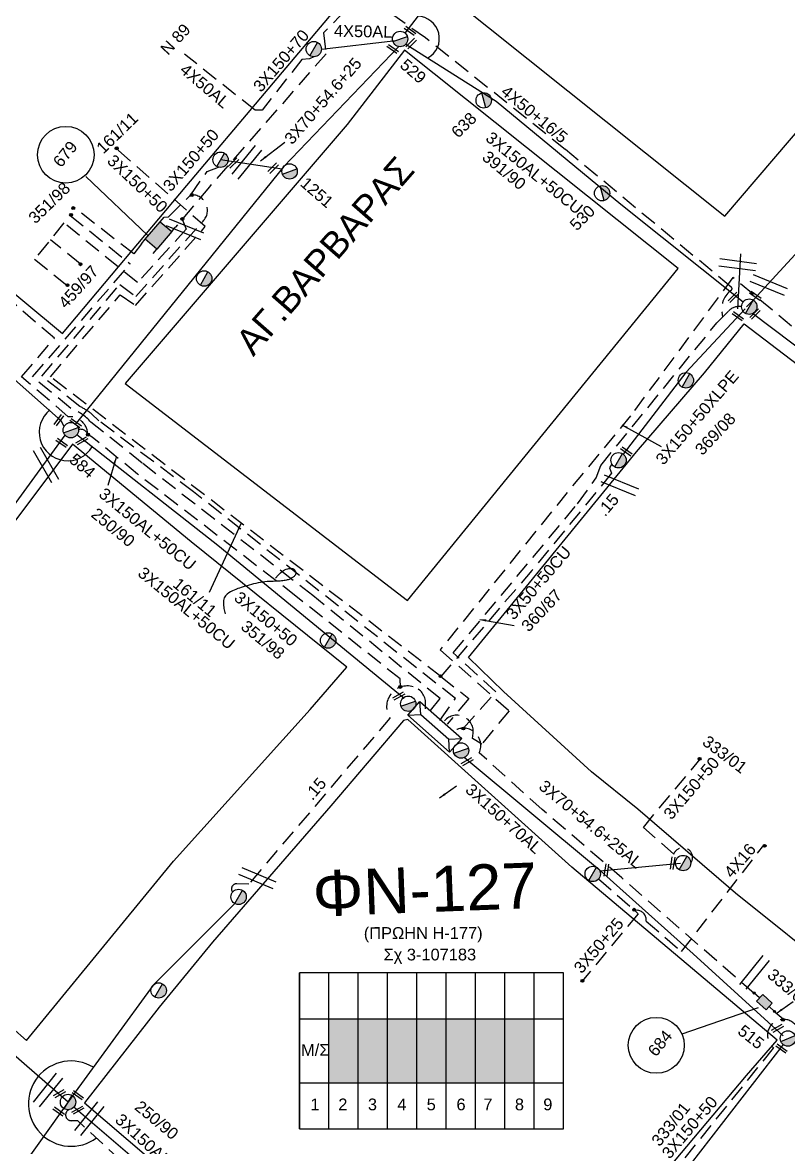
# Model space of a CAD drawing. Header units: millimetres. Extents: x 898 to 5598, y 789 to 3443.
# Drawn here: x 1576.3 to 1693.8, y 1430.2 to 1602.7 of the extents above; entities that cross this region are included whole.
import ezdxf
from ezdxf.enums import TextEntityAlignment as Align

# ---------------------------------------------------------------- set-up
doc = ezdxf.new("R2010")
doc.units = ezdxf.units.MM
doc.linetypes.add('DASHED', pattern=[19.05, 12.7, -6.35])
for name, color, linetype in [('Link Box 2 Διευθύνσεων', 7, 'Continuous'), ('Link Box 4 Διευθύνσεων', 7, 'Continuous'), ('Άγνωστα', 7, 'Continuous'), ('Ασφαλειοκιβώτια Χ.Τ 9 αναχωρήσεων', 7, 'Continuous'), ('Εναέρια παροχή ΧΤ 4x16', 7, 'SYN_LINE'), ('Επιγραφές - Σχήματα', 7, 'Continuous'), ('Καλώδια ΧΤ   3x150+50AL', 7, 'DASHED'), ('Καλώδια ΧΤ   3x150+50AL XLPE', 7, 'DASHED'), ('Καλώδια ΧΤ   3x150+70AL', 7, 'DASHED'), ('Καλώδια ΧΤ   3x150AL+50CU', 7, 'DASHED'), ('Μηχανική τομή', 7, 'Continuous'), ('Στύλος ΦΜ', 7, 'Continuous'), ('Στύλος ΦΜ @ 1', 7, 'Continuous'), ('Συνδέσεις', 7, 'Continuous'), ('Συνεστραμμένα ΧΤ   3x70+54.6+25 AL', 7, 'SYN_LINE'), ('Τομή', 7, 'Continuous'), ('Υποσταθμός εναέριος 2 στύλων', 7, 'Continuous'), ('Υποσταθμός πόλεως', 7, 'Continuous'), ('Υπόβαθρο ΔΕΗ', 7, 'Continuous'), ('Υπόγεια Καλώδια Δικτύου ΧΤ   .15', 7, 'DASHED'), ('Υπόγεια καλώδια Παροχών ΧΤ   4x50AL', 7, 'DASHED')]:
    doc.layers.add(name, color=color, linetype=linetype)
doc.styles.add('arial', font='arial.ttf')
doc.styles.get("Standard").update_dxf_attribs({"font": 'arial.ttf'})
doc.linetypes.add('SYN_LINE', pattern='A,0.5,-0.0001,["/\\/\\/\\/",Standard,S=0.1,R=0,X=0,Y=-0.05],-0.25', length=0.7501)
doc.dimstyles.new('ISO-25', dxfattribs={"dimtxt": 2.5, "dimasz": 2.5, "dimexe": 1.25, "dimexo": 0.625, "dimtad": 1, "dimtxsty": 'Standard', "dimcen": 2.5, "dimadec": 0, "dimazin": 0, "dimtfac": 1, "dimtmove": 0, "dimatfit": 3, "dimfxl": 1, "dimarcsym": 0})

# ---------------------------------------------------------------- blocks, each defined once
blk = doc.blocks.new('ΥΠΑΡΧΩΝ ΤΣΙΜΕΝΤΕΝΙΟΣ ΣΤΥΛΟΣ')
at = {"layer": 'Στύλος ΦΜ'}
blk.add_hatch(color=7, dxfattribs=at).paths.add_polyline_path([(-1.29, -2.28, 0.574793), (2.62, 0, 0.268822), (1.3, 2.27)])
at = {"layer": 'Στύλος ΦΜ', "color": 7}
blk.add_line((-1.29, -2.28), (1.3, 2.27), dxfattribs=at)
blk.add_circle((0, 0), 2.62, dxfattribs=at)
at = {"layer": 'Στύλος ΦΜ', "flags": 4}
for tag, p in [('ΑΡΙΘΜΟΣ', (-4.68, 8.05)), ('ΤΥΠΟΣ', (-4.91, 3.03))]:
    blk.add_attdef(tag, p, '', height=4, dxfattribs=at)
blk = doc.blocks.new('ΑΣΦΑΛΕΙΟΚΙΒΩΤΙΟ ΥΠΟΣΤΑΘΜΟΥ 9 ΑΝΑΧΩΡΗΣΕΩΝ')
at = {"layer": 'Ασφαλειοκιβώτια Χ.Τ 9 αναχωρήσεων', "ltscale": 40}
for p, q in [((-23.8, 40.36), (24.02, 40.36)), ((-9.72, 40.36), (-9.72, -40.64)), ((9.94, 40.36), (9.94, -40.64)), ((-23.8, 31.36), (24.02, 31.36)), ((-23.8, 22.36), (24.02, 22.36)), ((-23.8, 13.36), (24.02, 13.36)), ((-23.8, 4.36), (24.02, 4.36)), ((-23.8, -4.64), (24.02, -4.64)), ((-23.8, -13.64), (24.02, -13.64)), ((-23.8, -22.64), (24.02, -22.64)), ((-23.8, -31.64), (24.02, -31.64))]:
    blk.add_line(p, q, dxfattribs=at)
at = {"layer": 'Ασφαλειοκιβώτια Χ.Τ 9 αναχωρήσεων'}
blk.add_lwpolyline([(-23.8, -40.64), (24.02, -40.64), (24.02, 40.36), (-23.8, 40.36)], close=True, dxfattribs=at)
for s, p in [('1', (-18.13, 36.98)), ('2', (-18.13, 28.42)), ('3', (-18.13, 19.34)), ('4', (-18.13, 10.32)), ('5', (-18.13, 1.31)), ('6', (-18.13, -7.83)), ('7', (-18.13, -16.07)), ('8', (-18.13, -25.75)), ('9', (-18.13, -34.45))]:
    blk.add_text(s, height=3.6, rotation=270, dxfattribs=at).set_placement(p)
at = {"layer": 'Ασφαλειοκιβώτια Χ.Τ 9 αναχωρήσεων', "ltscale": 40}
for tag, height, p in [('ΟΝΟΜΑ', 5, (-0.16, 44.31)), ('ΚΕΙΜΕΝΟ 1', 2, (17.06, 35.59)), ('ΚΕΙΜΕΝΟ 2', 2, (17.06, 26.88)), ('ΚΕΙΜΕΝΟ 3', 2, (17.06, 17.69)), ('ΚΕΙΜΕΝΟ 4', 2, (17.06, 8.71)), ('ΚΕΙΜΕΝΟ 5', 2, (17.06, -0.13)), ('ΚΕΙΜΕΝΟ 6', 2, (17.06, -9.05)), ('ΚΕΙΜΕΝΟ 7', 2, (17.06, -18.13)), ('ΚΕΙΜΕΝΟ 8', 2, (17.06, -26.85)), ('ΚΕΙΜΕΝΟ 9', 2, (17.06, -35.99)), ('ΣΧ', 2, (-0.1, -42.64))]:
    blk.add_attdef(tag, text='', height=height, dxfattribs=at).set_placement(p, align=Align.MIDDLE_CENTER)
blk = doc.blocks.new('ΥΠΟΣΤΑΘΜΟΣ ΕΝΑΕΡΙΟΣ ΕΠΙ 2 ΣΤΥΛΩΝ')
at = {"layer": 'Υποσταθμός εναέριος 2 στύλων', "linetype": 'Continuous'}
for points in [[(-11.97, -2.11, 0.574793), (-8.45, -0.07, 0.268822), (-9.64, 1.98)], [(9.68, -2.15, 0.574793), (13.19, -0.1, 0.268822), (12.01, 1.95)]]:
    blk.add_hatch(color=256, dxfattribs=at).paths.add_polyline_path(points)
for p, q in [((-11.97, -2.11), (-9.64, 1.98)), ((9.68, -2.15), (12.01, 1.95))]:
    blk.add_line(p, q, dxfattribs=at)
for centre in [(-10.81, -0.07), (10.84, -0.1)]:
    blk.add_circle(centre, 2.36, dxfattribs=at)
at = {"layer": 'Υποσταθμός πόλεως', "linetype": 'Continuous', "ltscale": 40}
blk.add_lwpolyline([(-8.57, 2.82), (8.57, 2.82), (8.57, -2.82), (-8.57, -2.82)], close=True, dxfattribs=at)
for points in [[(-5.75, 0), (-8.57, 2.82)], [(-8.57, -2.82), (-5.75, 0)], [(-5.75, 0), (5.75, 0)], [(5.75, 0), (8.57, 2.82)], [(8.57, -2.82), (5.75, 0)]]:
    blk.add_lwpolyline(points, dxfattribs=at)
at = {"layer": 'Υποσταθμός εναέριος 2 στύλων', "ltscale": 40, "flags": 1}
for tag, p in [('ΜΕΤΑΣΧΗΜΑΤΙΣΜΟΣ', (14.09, 2.51)), ('ΙΣΧΥΣ', (14.07, -0.28)), ('ΑΡΙΘΜΟΣ', (14.19, -3))]:
    blk.add_attdef(tag, p, '', height=1.8, dxfattribs=at)
blk = doc.blocks.new('LINK BOX 4 ΑΝΑΧΩΡΗΣΕΩΝ')
at = {"layer": 'Link Box 4 Διευθύνσεων', "ltscale": 40}
blk.add_hatch(color=256, dxfattribs=at).paths.add_polyline_path([(-3.54, 0), (-3.54, -4.67), (3.54, -4.67), (3.54, 0)])
for p, q in [((-3.54, 0), (-5.33, 0)), ((5.33, 0), (3.54, 0)), ((-3.54, -4.67), (-5.33, -4.67)), ((5.33, -4.67), (3.54, -4.67))]:
    blk.add_line(p, q, dxfattribs=at)
blk.add_lwpolyline([(-3.54, -4.67), (-3.54, 0), (3.54, 0), (3.54, -4.67)], close=True, dxfattribs=at)
blk = doc.blocks.new('ΜΗΧΑΝΙΚΗ ΤΟΜΗ')
at = {"layer": 'Μηχανική τομή', "ltscale": 40}
for p, q in [((-1.89, 0.78), (1.89, 0.78)), ((1.89, 0), (-1.89, 0))]:
    blk.add_line(p, q, dxfattribs=at)
blk = doc.blocks.new('ΤΟΜΗ')
at = {"layer": 'Τομή', "ltscale": 40}
for p, q in [((-5.68, 0), (5.68, 0)), ((5.68, -2.33), (-5.68, -2.33))]:
    blk.add_line(p, q, dxfattribs=at)
blk = doc.blocks.new('_ΣΥΝΔΕΣΗ')
at = {"layer": 'Συνδέσεις', "linetype": 'SYN_LINE', "ltscale": 40}
blk.add_hatch(color=256, dxfattribs=at).paths.add_polyline_path([(0.5, -0.01, 1), (-0.5, -0.01, 1)])
at = {"layer": 'Συνδέσεις'}
blk.add_circle((0, -0.01), 0.5, dxfattribs=at)
blk = doc.blocks.new('LINK BOX 2 ΑΝΑΧΩΡΗΣΕΩΝ_')
at = {"layer": 'Link Box 2 Διευθύνσεων', "ltscale": 40}
for points in [[(-4.32, -0.31, 1), (-4.32, 0.32, 1)], [(-2.08, 1.38), (-2.08, -1.36), (1.83, -1.36), (1.83, 1.38)], [(4.06, -0.31, 1), (4.06, 0.32, 1)]]:
    blk.add_hatch(color=256, dxfattribs=at).paths.add_polyline_path(points)
for p, q in [((-2.08, 0.01), (-4.32, 0.01)), ((4.06, 0.01), (1.83, 0.01))]:
    blk.add_line(p, q, dxfattribs=at)
blk.add_lwpolyline([(-2.08, -1.36), (-2.08, 1.38), (1.83, 1.38), (1.83, -1.36)], close=True, dxfattribs=at)
for centre in [(-4.32, 0.01), (4.06, 0.01)]:
    blk.add_circle(centre, 0.315, dxfattribs=at)

msp = doc.modelspace()

# ---------------------------------------------------------------- hatches: boundary and pattern name
at = {"layer": 'Ασφαλειοκιβώτια Χ.Τ 9 αναχωρήσεων', "ltscale": 40}
for color, points in [(85, [(1623.31, 1440.15), (1627.81, 1440.15), (1627.81, 1449.97), (1623.31, 1449.97)]), (2, [(1627.81, 1440.15), (1632.31, 1440.15), (1632.31, 1449.97), (1627.81, 1449.97)]), (27, [(1636.81, 1449.97), (1632.31, 1449.97), (1632.31, 1440.15), (1636.81, 1440.15)]), (151, [(1636.81, 1440.15), (1641.31, 1440.15), (1641.31, 1449.97), (1636.81, 1449.97)]), (173, [(1641.31, 1440.15), (1645.81, 1440.15), (1645.81, 1449.97), (1641.31, 1449.97)]), (133, [(1645.81, 1440.15), (1650.31, 1440.15), (1650.31, 1449.97), (1645.81, 1449.97)]), (6, [(1650.31, 1440.15), (1654.81, 1440.15), (1654.81, 1449.97), (1650.31, 1449.97)])]:
    msp.add_hatch(color=color, dxfattribs=at).paths.add_polyline_path(points)

# ---------------------------------------------------------------- linework, layer by layer
at = {"layer": 'Άγνωστα', "color": 30}
for points in [[(1635.03, 1601.04), (1655.12, 1627.18), (1666.53, 1641.51), (1679.95, 1658)], [(1582.74, 1540.77), (1582.27, 1541.61), (1546.29, 1573.47), (1522.55, 1591.74)], [(1693.01, 1446.03), (1672.39, 1419.45), (1643.86, 1388.82)]]:
    msp.add_lwpolyline(points, dxfattribs=at)
at = {"layer": 'Άγνωστα', "color": 1, "linetype": 'SYN_LINE', "ltscale": 20}
msp.add_lwpolyline([(1742.13, 1619.54), (1723.28, 1597.66), (1708.29, 1581.71), (1688.4, 1560.14), (1687.41, 1559.07)], dxfattribs=at)
at = {"layer": 'Άγνωστα', "color": 27}
msp.add_lwpolyline([(1634.05, 1598.99), (1616.42, 1580.62), (1584.38, 1541.02)], dxfattribs=at)
at = {"layer": 'Άγνωστα', "color": 6, "linetype": 'DASHED', "ltscale": 0.2}
msp.add_lwpolyline([(1621.02, 1597.42), (1620.38, 1597.09), (1619.21, 1597.02), (1613.08, 1589.23)], dxfattribs=at)
at = {"layer": 'Άγνωστα', "color": 2, "linetype": 'DASHED', "ltscale": 0.2}
for points in [[(1598.05, 1572.82), (1598.74, 1572.88), (1602.16, 1576.25), (1604.68, 1579.86), (1606.43, 1580.49)], [(1594.59, 1568.76), (1593.42, 1567.2), (1584.2, 1574.36)]]:
    msp.add_lwpolyline(points, dxfattribs=at)
msp.add_lwpolyline([(1640.34, 1495.71), (1642.74, 1499.05), (1602.58, 1530.75), (1588.04, 1541.64), (1586.93, 1542.71, 0.031413), (1585.15, 1543.84), (1579.29, 1548.46), (1591.25, 1562.51), (1593.73, 1560.69), (1603.89, 1572.09, 0.726765), (1602.16, 1576.25, -52.709876)], format="xyb", dxfattribs=at)
at = {"layer": 'Άγνωστα', "color": 133, "linetype": 'DASHED', "ltscale": 0.2}
msp.add_lwpolyline([(1583.67, 1573.12), (1592.87, 1565.67)], dxfattribs=at)
at = {"layer": 'Άγνωστα', "color": 85, "linetype": 'DASHED', "ltscale": 0.2}
for points in [[(1600.83, 1572.51), (1601.47, 1570.99), (1593.98, 1562.83), (1582.71, 1571.95), (1578.21, 1566.4), (1583.25, 1562.32)], [(1585.2, 1565.68), (1580.63, 1569.38)]]:
    msp.add_lwpolyline(points, dxfattribs=at)
at = {"layer": 'Άγνωστα', "color": 133, "linetype": 'DASHED', "ltscale": 0.2}
msp.add_lwpolyline([(1638.92, 1497.2), (1640.41, 1499.05), (1620.87, 1514.83), (1594.72, 1535.13), (1586.85, 1541.42, 0.128448), (1583.75, 1543.51), (1577.89, 1548.37), (1592.87, 1565.67), (1592.87, 1565.67)], format="xyb", dxfattribs=at)
at = {"layer": 'Άγνωστα', "color": 173, "linetype": 'DASHED', "ltscale": 0.2}
msp.add_lwpolyline([(1705.68, 1545.71), (1706.04, 1546.42), (1685.3, 1563.6), (1669.61, 1542.4), (1659.88, 1530.63), (1640.4, 1506.53), (1650.96, 1497.18), (1646.79, 1492.06), (1645.38, 1492.95), (1645.46, 1493.75, 0.795954), (1640.83, 1495.31, 1.789885)], format="xyb", dxfattribs=at)
at = {"layer": 'Άγνωστα', "color": 85, "linetype": 'DASHED', "ltscale": 0.2}
msp.add_lwpolyline([(1643.99, 1494.51), (1648.94, 1500.09), (1642.42, 1506.06), (1661.49, 1528.92), (1664.35, 1532.86), (1665.02, 1534.78), (1682.84, 1556.63), (1684.66, 1558.48, -0.247425), (1686.64, 1559.12, 0.087438)], format="xyb", dxfattribs=at)
at = {"layer": 'Άγνωστα', "color": 2}
msp.add_lwpolyline([(1582.86, 1539.44), (1571.02, 1523.29), (1571.02, 1523.29), (1566.02, 1516.46), (1549.71, 1495.48), (1538.38, 1479.12), (1526.24, 1463.8), (1514.72, 1448.49), (1507.72, 1439.2)], dxfattribs=at)
at = {"layer": 'Άγνωστα'}
msp.add_lwpolyline([(1615.14, 1517.52), (1615.55, 1517.98), (1615.91, 1518.33), (1616.24, 1518.59), (1616.53, 1518.77), (1616.79, 1518.89), (1617.02, 1518.95), (1617.21, 1518.98), (1617.38, 1518.99), (1617.52, 1518.99), (1617.64, 1518.98), (1617.74, 1518.97), (1617.82, 1518.95), (1617.89, 1518.92), (1617.94, 1518.88), (1617.99, 1518.84), (1618.04, 1518.79), (1618.09, 1518.74), (1618.13, 1518.68), (1618.17, 1518.61), (1618.2, 1518.54), (1618.23, 1518.47), (1618.25, 1518.4), (1618.27, 1518.32), (1618.27, 1518.25), (1618.26, 1518.18), (1618.24, 1518.11), (1618.21, 1518.04), (1618.17, 1517.98), (1618.12, 1517.91), (1618.06, 1517.85), (1618, 1517.78), (1617.93, 1517.72), (1617.85, 1517.66), (1617.76, 1517.6), (1617.67, 1517.54), (1617.57, 1517.48), (1617.47, 1517.42), (1617.35, 1517.37), (1617.23, 1517.32), (1617.1, 1517.27), (1616.96, 1517.23), (1616.81, 1517.2), (1616.64, 1517.16), (1616.47, 1517.13), (1616.28, 1517.11), (1616.08, 1517.09), (1615.86, 1517.07), (1615.62, 1517.05), (1615.36, 1517.04), (1615.09, 1517.03), (1614.8, 1517.02), (1614.5, 1517.01), (1614.19, 1516.99), (1613.86, 1516.97), (1613.53, 1516.93), (1613.19, 1516.89), (1612.84, 1516.84), (1612.49, 1516.77), (1612.14, 1516.7), (1611.79, 1516.62), (1611.45, 1516.53), (1611.12, 1516.44), (1610.79, 1516.35), (1610.48, 1516.26), (1610.18, 1516.17), (1609.9, 1516.09), (1609.62, 1515.99), (1609.35, 1515.9), (1609.08, 1515.79), (1608.82, 1515.68), (1608.55, 1515.56), (1608.27, 1515.42), (1607.99, 1515.26), (1607.72, 1515.07), (1607.48, 1514.82), (1607.29, 1514.5), (1607.17, 1514.08), (1607.15, 1513.54), (1607.23, 1512.87), (1607.45, 1512.05)], dxfattribs=at)
at = {"layer": 'Άγνωστα', "color": 151, "linetype": 'DASHED', "ltscale": 0.2}
msp.add_lwpolyline([(1664.71, 1471.43), (1670.08, 1466.7), (1670.75, 1466.06), (1662.12, 1455.67)], dxfattribs=at)
at = {"layer": 'Άγνωστα', "color": 151}
msp.add_lwpolyline([(1608.91, 1467.62), (1596.4, 1455.14), (1584.03, 1438.16), (1574.82, 1425.22), (1574.82, 1425.22), (1565.79, 1414.16), (1533.64, 1376.72), (1513.2, 1353.44), (1499.64, 1336.61), (1491.53, 1326.14)], dxfattribs=at)
at = {"layer": 'Εναέρια παροχή ΧΤ 4x16', "color": 151, "linetype": 'DASHED', "ltscale": 0.2}
msp.add_lwpolyline([(1670.08, 1466.7), (1670.72, 1466.61, -0.41167), (1671.99, 1464.94), (1677.43, 1460.26), (1690.05, 1476.59)], format="xyb", dxfattribs=at)
at = {"layer": 'Επιγραφές - Σχήματα', "linetype": 'Continuous', "ltscale": 20}
for points in [[(1586.04, 1579.06), (1595.53, 1570.07)], [(1677.53, 1447.66), (1689.2, 1451.7)]]:
    msp.add_lwpolyline(points, dxfattribs=at)
for centre, radius in [((1582.98, 1582.41), 4.34), ((1673.55, 1445.9), 4.29)]:
    msp.add_circle(centre, radius, dxfattribs=at)
msp.add_arc((1583.8, 1436.96), 6.54, 58.4671, 306.7797, dxfattribs=at)
at = {"layer": 'Καλώδια ΧΤ   3x150+50AL', "color": 85, "linetype": 'DASHED', "ltscale": 0.2}
msp.add_lwpolyline([(1683.75, 1557.56), (1683.64, 1558.26, -0.285582), (1685.06, 1561.66, 0.544173), (1685.04, 1562.12), (1659.59, 1583.23), (1638.14, 1600.31), (1628.44, 1607.2), (1622.52, 1601.07), (1622.9, 1597.87), (1605.02, 1577.5), (1599.82, 1571.31)], format="xyb", dxfattribs=at)
at = {"layer": 'Καλώδια ΧΤ   3x150+50AL', "color": 151, "linetype": 'DASHED', "ltscale": 0.2}
msp.add_lwpolyline([(1676.23, 1475.19), (1676.23, 1475.19), (1671.57, 1479.31), (1680.27, 1489.76)], dxfattribs=at)
msp.add_arc((1677.63, 1474.7), 1.49, 324.4726, 160.7258, dxfattribs=at)
at = {"layer": 'Καλώδια ΧΤ   3x150+50AL XLPE', "color": 27, "linetype": 'DASHED', "ltscale": 0.2}
for centre, radius, start, end in [((1583.58, 1539.48), 2.78, 1.2877, 94.4193), ((1585.26, 1539.15), 1.17, 19.7923, 106.0154)]:
    msp.add_arc(centre, radius, start, end, dxfattribs=at)
at = {"layer": 'Καλώδια ΧΤ   3x150+70AL', "color": 151, "linetype": 'SYN_LINE', "ltscale": 20}
msp.add_lwpolyline([(1644.08, 1490.08), (1664.55, 1473.08), (1679.19, 1459.93), (1693.03, 1447.35)], dxfattribs=at)
at = {"layer": 'Καλώδια ΧΤ   3x150+70AL', "color": 30, "ltscale": 0.2}
msp.add_lwpolyline([(1661.22, 1391.63), (1654.24, 1398.35), (1672.96, 1417.99, 0.374867), (1673.17, 1422.73), (1691.58, 1445.49)], format="xyb", dxfattribs=at)
at = {"layer": 'Καλώδια ΧΤ   3x150AL+50CU', "color": 0, "linetype": 'Continuous', "ltscale": 0.2}
for p, q in [((1686.46, 1567.2), (1686.01, 1558.78)), ((1569.39, 1453.16), (1576.95, 1446.66))]:
    msp.add_line(p, q, dxfattribs=at)
at = {"layer": 'Καλώδια ΧΤ   3x150AL+50CU', "color": 30, "linetype": 'Continuous', "ltscale": 0.2}
for points in [[(1635.15, 1599.38), (1648.99, 1590.64), (1668.09, 1574.85), (1686.89, 1559.85)], [(1634.88, 1499.07), (1606.31, 1522.49), (1584.69, 1539.47)], [(1641.97, 1388.14), (1606.42, 1417.42), (1584.23, 1436.44)]]:
    msp.add_lwpolyline(points, dxfattribs=at)
at = {"layer": 'Καλώδια ΧΤ   3x150AL+50CU', "color": 27, "linetype": 'DASHED', "ltscale": 0.2}
msp.add_lwpolyline([(1583.37, 1542.25), (1576.21, 1548.36), (1581.26, 1554.3), (1554.91, 1576.69), (1555.08, 1576.92), (1564.23, 1588.01)], dxfattribs=at)
at = {"layer": 'Καλώδια ΧΤ   3x150AL+50CU', "color": 6, "linetype": 'DASHED', "ltscale": 0.2}
msp.add_lwpolyline([(1640.53, 1502.44), (1580.63, 1548.38), (1591.32, 1560.93), (1593.66, 1559.32), (1604.38, 1571.39), (1590.97, 1583.16)], dxfattribs=at)
at = {"layer": 'Καλώδια ΧΤ   3x150AL+50CU', "color": 27, "ltscale": 0.2}
msp.add_lwpolyline([(1634.31, 1500.8), (1634.28, 1502.05), (1618.27, 1514.76), (1594, 1533.46), (1587.02, 1539.13), (1586.36, 1539.54)], dxfattribs=at)
at = {"layer": 'Καλώδια ΧΤ   3x150AL+50CU', "color": 30, "linetype": 'DASHED', "ltscale": 0.2}
msp.add_lwpolyline([(1691.79, 1450.99), (1692.99, 1449.94)], dxfattribs=at)
at = {"layer": 'Καλώδια ΧΤ   3x150AL+50CU', "color": 0, "linetype": 'Continuous', "ltscale": 0.2}
for centre, radius, start, end in [((1636.87, 1600.22), 3.41, 298.9895, 89.098), ((1583.28, 1539.88), 4.38, 128.9331, 329.3147)]:
    msp.add_arc(centre, radius, start, end, dxfattribs=at)
at = {"layer": 'Καλώδια ΧΤ   3x150AL+50CU', "color": 30, "linetype": 'DASHED', "ltscale": 0.2}
msp.add_arc((1693.04, 1447.44), 2.44, 42.1723, 233.1612, dxfattribs=at)
at = {"layer": 'Συνεστραμμένα ΧΤ   3x70+54.6+25 AL', "color": 27, "linetype": 'SYN_LINE', "ltscale": 10}
msp.add_lwpolyline([(1616.19, 1580.21), (1606.72, 1581.64)], dxfattribs=at)
at = {"layer": 'Συνεστραμμένα ΧΤ   3x70+54.6+25 AL', "color": 173, "ltscale": 10}
msp.add_lwpolyline([(1687.16, 1558.81), (1678.09, 1549.01), (1668.48, 1536.51)], dxfattribs=at)
at = {"layer": 'Συνεστραμμένα ΧΤ   3x70+54.6+25 AL', "color": 85, "linetype": 'DASHED', "ltscale": 0.2}
msp.add_lwpolyline([(1688.55, 1453.84), (1688.55, 1453.84), (1668.29, 1471.55), (1656.04, 1482.05), (1646.38, 1490.74)], dxfattribs=at)
at = {"layer": 'Συνεστραμμένα ΧΤ   3x70+54.6+25 AL', "color": 151, "ltscale": 15}
msp.add_lwpolyline([(1664.88, 1472.64), (1677.27, 1473.8)], dxfattribs=at)
at = {"layer": 'Συνεστραμμένα ΧΤ   3x70+54.6+25 AL', "color": 85, "linetype": 'DASHED', "ltscale": 0.2}
msp.add_arc((1643.99, 1491.87), 2.64, 334.6603, 126.1831, dxfattribs=at)
at = {"layer": 'Υπόβαθρο ΔΕΗ'}
for points in [[(1626.59, 1732.8), (1589.57, 1685.15), (1565.5, 1649.72), (1529.3, 1600.17), (1558.41, 1574.99), (1582.46, 1554.99), (1601.55, 1577.69), (1625.35, 1605.89), (1633.06, 1615.81), (1633.06, 1615.81), (1654.37, 1641.67), (1673.93, 1668.58), (1655.22, 1699.98), (1641.84, 1715.04), (1626.59, 1732.8)], [(1641.72, 1606.84), (1684.07, 1572.97), (1713.8, 1607.83), (1680.56, 1657.35), (1651.07, 1618.53), (1641.72, 1606.84)], [(1592.11, 1547.35), (1635.41, 1514.06), (1676.89, 1564.98), (1634.95, 1598.44), (1626.13, 1587.02), (1592.11, 1547.35)], [(1687.03, 1556.51), (1709.62, 1539.27), (1743.84, 1512.99), (1748.94, 1509.31), (1732.86, 1491.25), (1708.35, 1463.54), (1701.91, 1456.25), (1685.72, 1469.23), (1670.74, 1482.08), (1663.61, 1487.84), (1650.13, 1500.13), (1644.77, 1505.33), (1670.52, 1536.89), (1680.92, 1548.96), (1687.03, 1556.51)], [(1626.07, 1503.85), (1602.23, 1523.05), (1584.03, 1538.07), (1574.87, 1525.84), (1574.87, 1525.84), (1556.41, 1499.99), (1547.09, 1486.91), (1540.88, 1477.89), (1561.55, 1459.91), (1569.39, 1453.16)], [(1576.95, 1446.66), (1599.49, 1474.15), (1620.47, 1497.4), (1626.07, 1503.85)], [(1585.85, 1437.06), (1615.45, 1411.79), (1642.71, 1389.34), (1664.24, 1413.73), (1687.37, 1441.3), (1692.08, 1446.67), (1660.59, 1473.21), (1635.45, 1495.85), (1634.77, 1495.68), (1623.61, 1482.63), (1605.51, 1461.73), (1597.31, 1451.76), (1585.85, 1437.06)]]:
    msp.add_lwpolyline(points, dxfattribs=at)
at = {"layer": 'Υπόγεια Καλώδια Δικτύου ΧΤ   .15', "color": 6, "ltscale": 0.2}
msp.add_lwpolyline([(1666.71, 1535.04), (1666.37, 1534.44), (1666.69, 1533.59), (1654.48, 1518.67), (1640.53, 1502.44), (1644.8, 1499.07), (1641.48, 1495.13)], dxfattribs=at)
at = {"layer": 'Υπόγεια Καλώδια Δικτύου ΧΤ   .15', "color": 27, "ltscale": 0.2}
msp.add_lwpolyline([(1638.17, 1497.49), (1638.17, 1498.33, 0.333965), (1636.28, 1500.86, 0.693271), (1632.69, 1496.06), (1611.05, 1470.62), (1609.2, 1470.66, 0.638767), (1608.57, 1469.38, -2.101626)], format="xyb", dxfattribs=at)
at = {"layer": 'Υπόγεια καλώδια Παροχών ΧΤ   4x50AL', "color": 6, "linetype": 'Continuous', "ltscale": 0.2}
msp.add_lwpolyline([(1622.2, 1598.6), (1633.62, 1599.92)], dxfattribs=at)
at = {"layer": 'Υπόγεια καλώδια Παροχών ΧΤ   4x50AL', "color": 6, "ltscale": 0.2}
msp.add_lwpolyline([(1613.08, 1589.23), (1612.02, 1589.22), (1601.21, 1597.82)], dxfattribs=at)
at = {"layer": 'Υπόγεια καλώδια Παροχών ΧΤ   4x50AL', "color": 173, "linetype": 'Continuous', "ltscale": 0.2}
msp.add_lwpolyline([(1750.05, 1509.76), (1706.4, 1544.45), (1688.31, 1558.05)], dxfattribs=at)
at = {"layer": 'Υπόγεια καλώδια Παροχών ΧΤ   4x50AL', "color": 2, "linetype": 'Continuous', "ltscale": 0.2}
msp.add_lwpolyline([(1583.34, 1437.21), (1555.47, 1461.4), (1540.16, 1477.58)], dxfattribs=at)
at = {"layer": 'Υπόγεια καλώδια Παροχών ΧΤ   4x50AL', "color": 151, "ltscale": 0.2}
msp.add_lwpolyline([(1659.56, 1389.79), (1654.04, 1395.26), (1644.22, 1385.56, -0.761137), (1640.09, 1387.93), (1611.37, 1411.64), (1591.46, 1428.21), (1584.84, 1434.31), (1583.8, 1434.35, -0.814705), (1583.52, 1436.05, 10.798239)], format="xyb", dxfattribs=at)

# ---------------------------------------------------------------- block references
at = {"layer": 'Link Box 2 Διευθύνσεων', "xscale": 0.5, "yscale": 0.5, "zscale": 0.5, "rotation": 317.7334678049295}
msp.add_blockref('LINK BOX 2 ΑΝΑΧΩΡΗΣΕΩΝ_', (1690.17, 1452.46), dxfattribs=at)
at = {"layer": 'Link Box 4 Διευθύνσεων', "xscale": 0.4999999999999998, "yscale": 0.4999999999999998, "zscale": 0.4999999999999998, "rotation": 229.6143905188223}
msp.add_blockref('LINK BOX 4 ΑΝΑΧΩΡΗΣΕΩΝ', (1598.1, 1569.28), dxfattribs=at)
at = {"layer": 'Ασφαλειοκιβώτια Χ.Τ 9 αναχωρήσεων', "xscale": 0.5, "yscale": 0.5, "zscale": 0.5, "rotation": 90}
msp.add_blockref('ΑΣΦΑΛΕΙΟΚΙΒΩΤΙΟ ΥΠΟΣΤΑΘΜΟΥ 9 ΑΝΑΧΩΡΗΣΕΩΝ', (1638.99, 1445.01), dxfattribs=at)
at = {"layer": 'Μηχανική τομή'}
for p, xscale, yscale, zscale, rotation in [((1635.67, 1601.23), 0.4999999999999998, 0.4999999999999998, 0.4999999999999998, 324.6353855541657), ((1636.09, 1599.32), 0.4999999999999997, 0.4999999999999997, 0.4999999999999997, 44.76104640309429), ((1633.01, 1598.46), 0.4999999999999998, 0.4999999999999998, 0.4999999999999998, 324.6353855541657), ((1608.84, 1581.01), 0.4999999999999997, 0.4999999999999997, 0.4999999999999997, 44.76104640309429), ((1614.93, 1580.22), 0.4999999999999997, 0.4999999999999997, 0.4999999999999997, 44.76104640309429), ((1685.5, 1560.4), 0.4999999999999997, 0.4999999999999997, 0.4999999999999997, 44.76104640309429), ((1688.64, 1560.63), 0.4999999999999998, 0.4999999999999998, 0.4999999999999998, 324.6353855541657), ((1685.94, 1557.5), 0.4999999999999998, 0.4999999999999998, 0.4999999999999998, 324.6353855541657), ((1688.82, 1557.85), 0.4999999999999997, 0.4999999999999997, 0.4999999999999997, 44.76104640309429), ((1582.08, 1541.61), 0.4999999999999998, 0.4999999999999998, 0.4999999999999998, 54.4538588933538), ((1584.38, 1541.1), 0.4999999999999998, 0.4999999999999998, 0.4999999999999998, 324.6353855541657), ((1582.25, 1538.08), 0.4999999999999998, 0.4999999999999998, 0.4999999999999998, 324.6353855541657), ((1585.55, 1538.39), 0.4999999999999998, 0.4999999999999998, 0.4999999999999998, 29.16301988990516), ((1668.85, 1536.77), 0.4999999999999998, 0.4999999999999998, 0.4999999999999998, 324.6353855541657), ((1634.14, 1499.27), 0.4999999999999998, 0.4999999999999998, 0.4999999999999998, 29.16301988990516), ((1644.63, 1489.2), 0.4999999999999998, 0.4999999999999998, 0.4999999999999998, 29.16301988990516), ((1676.24, 1473.78), 0.4999999999999996, 0.4999999999999996, 0.4999999999999996, 81.81994017509633), ((1666.1, 1472.72), 0.4999999999999996, 0.4999999999999996, 0.4999999999999996, 81.81994017509633), ((1692.23, 1448.35), 0.4999999999999998, 0.4999999999999998, 0.4999999999999998, 29.16301988990516), ((1692.64, 1445.24), 0.4999999999999998, 0.4999999999999998, 0.4999999999999998, 324.6353855541657), ((1582.12, 1438.33), 0.4999999999999998, 0.4999999999999998, 0.4999999999999998, 29.16301988990516), ((1584.73, 1438.09), 0.4999999999999998, 0.4999999999999998, 0.4999999999999998, 324.6353855541657), ((1581.78, 1435.59), 0.4999999999999998, 0.4999999999999998, 0.4999999999999998, 324.6353855541657), ((1584.95, 1435.79), 0.4999999999999998, 0.4999999999999998, 0.4999999999999998, 29.16301988990516)]:
    msp.add_blockref('ΜΗΧΑΝΙΚΗ ΤΟΜΗ', p, dxfattribs=dict(at, xscale=xscale, yscale=yscale, zscale=zscale, rotation=rotation))
at = {"layer": 'Στύλος ΦΜ @ 1', "ltscale": 40}
ref = msp.add_blockref('ΥΠΑΡΧΩΝ ΤΣΙΜΕΝΤΕΝΙΟΣ ΣΤΥΛΟΣ', (1634.26, 1600.15), dxfattribs=dict(at, xscale=0.4499999999998183, yscale=0.4499999999998183, zscale=0.4499999999998183, rotation=319.1119126048649))
ref.add_attrib('ΤΥΠΟΣ', '529', (1634.09, 1595.92), dxfattribs={"layer": 'Στύλος ΦΜ', "height": 1.8, "rotation": 319.1119, "flags": 4})
at = {"layer": 'Στύλος ΦΜ @ 1', "ltscale": 40, "xscale": 0.4499999999998181, "yscale": 0.4499999999998181, "zscale": 0.4499999999998181}
for p in [(1621.02, 1598.6), (1606.72, 1581.64), (1604.21, 1563.44), (1687.81, 1559.12), (1678.09, 1547.83), (1667.76, 1535.58), (1623.23, 1507.95), (1677.66, 1473.84), (1663.8, 1472.17), (1609.49, 1468.65), (1597.23, 1454.31), (1583.33, 1437.21)]:
    msp.add_blockref('ΥΠΑΡΧΩΝ ΤΣΙΜΕΝΤΕΝΙΟΣ ΣΤΥΛΟΣ', p, dxfattribs=at)
at = {"layer": 'Στύλος ΦΜ @ 1', "ltscale": 40}
ref = msp.add_blockref('ΥΠΑΡΧΩΝ ΤΣΙΜΕΝΤΕΝΙΟΣ ΣΤΥΛΟΣ', (1647.08, 1590.74), dxfattribs=dict(at, xscale=0.449999999999818, yscale=0.449999999999818, zscale=0.449999999999818, rotation=44.84740998828381))
ref.add_attrib('ΤΥΠΟΣ', '638', (1643.18, 1584.85), dxfattribs={"layer": 'Στύλος ΦΜ', "height": 1.8, "rotation": 44.8474, "flags": 4})
ref = msp.add_blockref('ΥΠΑΡΧΩΝ ΤΣΙΜΕΝΤΕΝΙΟΣ ΣΤΥΛΟΣ', (1617.31, 1579.85), dxfattribs=dict(at, xscale=0.4499999999998183, yscale=0.4499999999998183, zscale=0.4499999999998183, rotation=319.1119126048649))
ref.add_attrib('ΤΥΠΟΣ', '1251', (1618.81, 1577.78), dxfattribs={"layer": 'Στύλος ΦΜ', "height": 1.8, "rotation": 319.1119, "flags": 4})
ref = msp.add_blockref('ΥΠΑΡΧΩΝ ΤΣΙΜΕΝΤΕΝΙΟΣ ΣΤΥΛΟΣ', (1665.24, 1576.51), dxfattribs=dict(at, xscale=0.449999999999818, yscale=0.449999999999818, zscale=0.449999999999818, rotation=44.84740998828381))
ref.add_attrib('ΤΥΠΟΣ', '530', (1661.35, 1570.63), dxfattribs={"layer": 'Στύλος ΦΜ', "height": 1.8, "rotation": 44.8474, "flags": 4})
ref = msp.add_blockref('ΥΠΑΡΧΩΝ ΤΣΙΜΕΝΤΕΝΙΟΣ ΣΤΥΛΟΣ', (1583.76, 1540.19), dxfattribs=dict(at, xscale=0.4499999999998183, yscale=0.4499999999998183, zscale=0.4499999999998183, rotation=319.1119126048649))
ref.add_attrib('ΤΥΠΟΣ', '584', (1583.36, 1535.43), dxfattribs={"layer": 'Στύλος ΦΜ', "height": 1.8, "rotation": 319.1119, "flags": 4})
ref = msp.add_blockref('ΥΠΑΡΧΩΝ ΤΣΙΜΕΝΤΕΝΙΟΣ ΣΤΥΛΟΣ', (1693.74, 1446.95), dxfattribs=dict(at, xscale=0.4499999999998181, yscale=0.4499999999998181, zscale=0.4499999999998181, rotation=321.5504731370895))
ref.add_attrib('ΤΥΠΟΣ', '515', (1685.88, 1447.79), dxfattribs={"layer": 'Στύλος ΦΜ', "height": 1.8, "rotation": 321.5505, "flags": 4})
at = {"layer": 'Συνδέσεις', "xscale": 0.4499999999999886, "yscale": 0.4499999999999886, "zscale": 0.4499999999999886}
for p in [(1590.79, 1583.39), (1602.31, 1576.24), (1584.13, 1574.24), (1583.8, 1573.2), (1600.86, 1572.57), (1585.24, 1565.63), (1583.25, 1562.42), (1586.38, 1539.51), (1640.45, 1502.49), (1634.28, 1500.84), (1643.97, 1494.47), (1680.19, 1489.82), (1690.17, 1476.48), (1670.16, 1466.69), (1662.22, 1455.79), (1692.97, 1449.83)]:
    msp.add_blockref('_ΣΥΝΔΕΣΗ', p, dxfattribs=at)
at = {"layer": 'Τομή'}
for p, xscale, yscale, zscale, rotation in [((1610.28, 1581.62), 0.4999999999999999, 0.4999999999999999, 0.4999999999999999, 50.87115598856187), ((1601.49, 1571.52), 0.4999999999999998, 0.4999999999999998, 0.4999999999999998, 338.0219763522609), ((1685.93, 1564.97), 0.4999999999999999, 0.4999999999999999, 0.4999999999999999, 172.2631418726614), ((1691.01, 1562.97), 0.4999999999999999, 0.4999999999999999, 0.4999999999999999, 337.5572938066252), ((1579.45, 1534.56), 0.4999999999999998, 0.4999999999999998, 0.4999999999999998, 119.6810770930203), ((1668.19, 1532.28), 0.4999999999999999, 0.4999999999999999, 0.4999999999999999, 337.5572938066252), ((1612.59, 1472.06), 0.4999999999999999, 0.4999999999999999, 0.4999999999999999, 337.5572938066252), ((1688.16, 1457.44), 0.4999999999999999, 0.4999999999999999, 0.4999999999999999, 51.1441280256356), ((1579.79, 1439.41), 0.4999999999999999, 0.4999999999999999, 0.4999999999999999, 51.1441280256356), ((1586.13, 1435.04), 0.4999999999999999, 0.4999999999999999, 0.4999999999999999, 51.1441280256356)]:
    msp.add_blockref('ΤΟΜΗ', p, dxfattribs=dict(at, xscale=xscale, yscale=yscale, zscale=zscale, rotation=rotation))
at = {"layer": 'Υποσταθμός εναέριος 2 στύλων', "xscale": 0.4999999999999999, "yscale": 0.4999999999999999, "zscale": 0.4999999999999999, "rotation": 318.570408048196}
msp.add_blockref('ΥΠΟΣΤΑΘΜΟΣ ΕΝΑΕΡΙΟΣ ΕΠΙ 2 ΣΤΥΛΩΝ', (1639.58, 1494.71), dxfattribs=at)

# ---------------------------------------------------------------- texts
at = {"ltscale": 40, "width": 94.4586, "attachment_point": 1, "style": 'arial'}
for s, insert, char_height, rotation in [('AΓ.BAPBAPAΣ', (1608.73, 1554), 4, 48.8356), ('ΦΝ-127', (1620.71, 1472.64), 7, 2.1857)]:
    msp.add_mtext(s, dxfattribs=dict(at, insert=insert, char_height=char_height, rotation=rotation))
at = {"layer": 'Άγνωστα', "ltscale": 40, "char_height": 1.8, "attachment_point": 1, "style": 'arial'}
for s, insert, width, rotation in [('N 89', (1597.34, 1598.77), 7.1535, 47.3224), ('3X150+70', (1611.56, 1593.04), 31.6072, 49.2981), ('3X70+54.6+25', (1616.34, 1585.02), 31.6072, 49.119), ('4X50+16/5', (1650.71, 1593.2), 31.6072, 320.6508), ('161/11', (1587.48, 1583.71), 7.1535, 44.2669), ('3X150+50', (1597.73, 1577.8), 31.6072, 49.2981), ('679', (1580.87, 1581.45), 7.1535, 51.0463), ('3X150+50', (1590.42, 1582.61), 31.6072, 316.5039), ('391/90', (1647.83, 1583.17), 7.1535, 320.4067), ('351/98', (1577.07, 1573), 7.1535, 44.2669), ('459/97', (1581.69, 1559.91), 7.1535, 48.1166), ('3X150+50XLPE', (1673.29, 1535.89), 31.6072, 49.5046), ('369/08', (1679.3, 1537.44), 7.1535, 46.7677), ('250/90', (1587.86, 1528.44), 7.1535, 320.4067), ('3X50+50CU', (1650.33, 1512.14), 31.6072, 49.5046), ('161/11', (1600.39, 1517.71), 7.1535, 320.4067), ('360/87', (1652.67, 1510.38), 7.1535, 46.7677), ('3X150+50', (1609.79, 1515.63), 31.6072, 320.6508), ('351/98', (1610.83, 1511.21), 7.1535, 320.4067), ('333/01', (1681.55, 1493.53), 7.1535, 322.7841), ('3X150+50', (1674.5, 1481.52), 31.6072, 49.5046), ('(ΠΡΩΗΝ H-177)', (1628.69, 1464.01), 21.4849, 0.0464), ('3X50+25', (1660.73, 1457.94), 31.6072, 49.5046), ('Σχ 3-107183', (1631.72, 1460.71), 21.4849, 0.0464), ('333/01', (1691.59, 1457.82), 7.1535, 319.8181), ('684', (1672.1, 1445.16), 7.1535, 51.0463), ('Μ/Σ', (1619.06, 1446.07), 7.1535, 0.4899), ('250/90', (1594.54, 1437.59), 7.1535, 320.3914), ('333/01', (1672.65, 1431.4), 7.1535, 51.0463), ('3X150+50', (1674.23, 1429.53), 31.6072, 49.5046)]:
    msp.add_mtext(s, dxfattribs=dict(at, insert=insert, width=width, rotation=rotation))
at = {"layer": 'Εναέρια παροχή ΧΤ 4x16', "ltscale": 20, "insert": (1683.78, 1472.58), "char_height": 1.8, "width": 31.6072, "attachment_point": 1, "rotation": 49.5046, "style": 'arial'}
msp.add_mtext('4X16', dxfattribs=at)
at = {"layer": 'Καλώδια ΧΤ   3x150+70AL', "ltscale": 0.2, "insert": (1645.32, 1486.21), "char_height": 1.8, "width": 31.6072, "attachment_point": 1, "rotation": 318.1223, "style": 'arial'}
msp.add_mtext('3X150+70AL', dxfattribs=at)
at = {"layer": 'Καλώδια ΧΤ   3x150AL+50CU', "ltscale": 0.2, "char_height": 1.8, "width": 31.6072, "attachment_point": 1, "style": 'arial'}
for insert, rotation in [((1648.37, 1586.1), 320.6508), ((1589.04, 1531.52), 320.6508), ((1595.02, 1519.39), 320.6508), ((1591.62, 1435.61), 317.7023)]:
    msp.add_mtext('3X150AL+50CU', dxfattribs=dict(at, insert=insert, rotation=rotation))
at = {"layer": 'Συνεστραμμένα ΧΤ   3x70+54.6+25 AL', "ltscale": 20, "insert": (1656.53, 1486.72), "char_height": 1.8, "width": 31.6072, "attachment_point": 1, "rotation": 320.481, "style": 'arial'}
msp.add_mtext('3X70+54.6+25AL', dxfattribs=at)
at = {"layer": 'Υπόγεια Καλώδια Δικτύου ΧΤ   .15', "ltscale": 0.2, "char_height": 1.8, "width": 31.6072, "attachment_point": 1, "rotation": 49.5046, "style": 'arial'}
for insert in [(1664.33, 1527.99), (1619.44, 1484.49)]:
    msp.add_mtext('.15', dxfattribs=dict(at, insert=insert))
at = {"layer": 'Υπόγεια καλώδια Παροχών ΧΤ   4x50AL', "ltscale": 0.2, "char_height": 1.8, "width": 31.6072, "attachment_point": 1, "style": 'arial'}
for insert, rotation in [((1624.14, 1602.31), 358.8667), ((1601.49, 1596.55), 319.7144)]:
    msp.add_mtext('4X50AL', dxfattribs=dict(at, insert=insert, rotation=rotation))

# ---------------------------------------------------------------- leaders
at = {"layer": 'Επιγραφές - Σχήματα', "ltscale": 40}
for points in [[(1612.87, 1581.48), (1616.57, 1584.31)], [(1668.25, 1541.03), (1674.3, 1537.71)], [(1590.69, 1535.98), (1589.42, 1531.7)], [(1609.9, 1525.93), (1604.95, 1515.29)], [(1646.47, 1511.18), (1651.74, 1510.26)], [(1640.3, 1483.82), (1642.9, 1485.65)], [(1691.95, 1450.8), (1694.56, 1452.63)]]:
    msp.add_leader(points, dimstyle='ISO-25', override={"dimasz": 1, "dimtad": 0}, dxfattribs=at)

doc.saveas('drawing.dxf')
